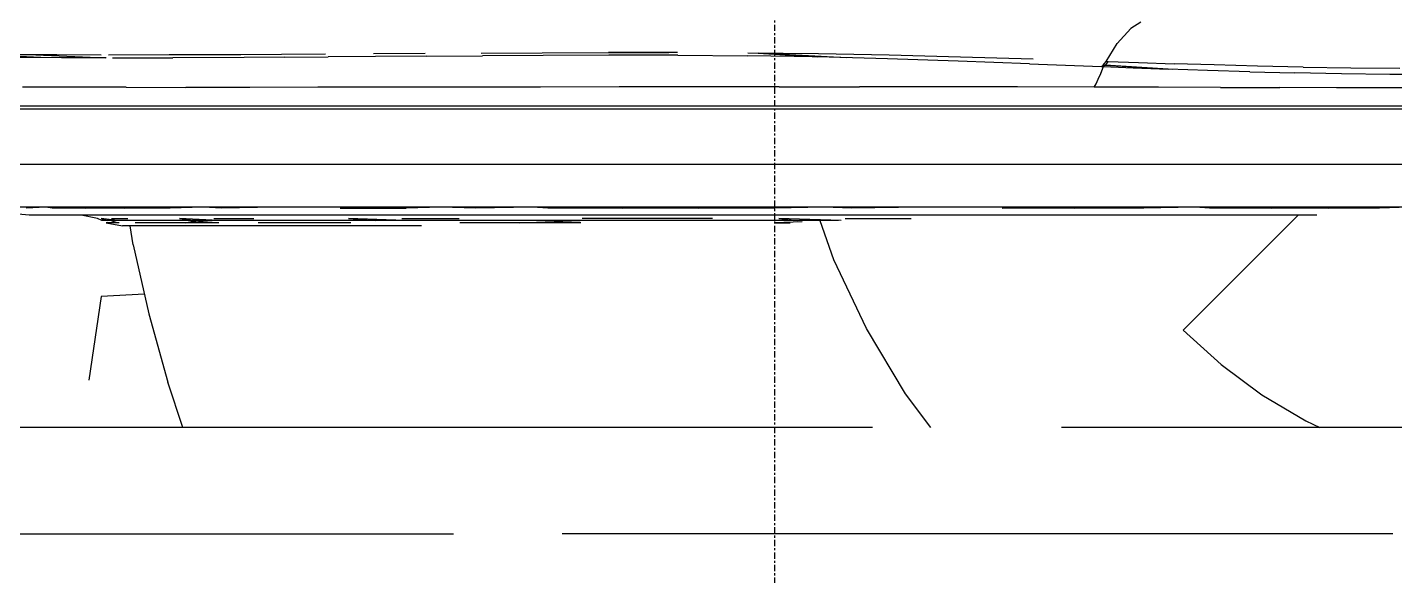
# Model space of a CAD drawing. Header units: millimetres. Extents: x -57554 to 16546, y 2142 to 98430.
# Drawn here: x -25948 to -25305, y 74898 to 75156 of the extents above; entities that cross this region are included whole.
import ezdxf

# ---------------------------------------------------------------- set-up
doc = ezdxf.new("R2010")
doc.units = ezdxf.units.MM
doc.linetypes.add('DXK_LINE_DOT3', pattern=[5.9187, 2.979, -0.9799, 0.9799, -0.9799])

msp = doc.modelspace()

# ---------------------------------------------------------------- linework, layer by layer
at = {"color": 1, "linetype": 'DXK_LINE_DOT3'}
msp.add_line((-25596.37, 71792.5), (-25596.37, 84292.5), dxfattribs=at)
at = {"color": 2, "linetype": 'Continuous'}
for p, q in [((-25424.25, 75158.44), (-25428.86, 75155.45)), ((-25428.86, 75155.45), (-25435.25, 75148.36)), ((-25440.56, 75139.93), (-25435.25, 75148.36)), ((-25941.78, 75141.79), (-25972.19, 75143.2)), ((-25934.23, 75143.02), (-25954.9, 75143.11)), ((-25932.1, 75141.73), (-25952.65, 75141.85)), ((-25944.14, 75143.06), (-25911.26, 75141.67)), ((-25913.46, 75142.99), (-25934.23, 75143.02)), ((-25911.11, 75141.67), (-25932.1, 75141.73)), ((-25881.49, 75143.03), (-25910.02, 75142.98)), ((-25908.03, 75141.66), (-25879.7, 75141.7)), ((-25847.69, 75143.16), (-25881.49, 75143.03)), ((-25846.17, 75141.84), (-25879.7, 75141.7)), ((-25828.55, 75143.26), (-25847.69, 75143.16)), ((-25827.19, 75141.94), (-25846.17, 75141.84)), ((-25807.79, 75143.38), (-25828.55, 75143.26)), ((-25827.19, 75141.94), (-25806.59, 75142.07)), ((-25784.28, 75142.23), (-25806.59, 75142.07)), ((-25760.94, 75143.68), (-25785.3, 75143.51)), ((-25760.11, 75142.41), (-25784.28, 75142.23)), ((-25760.11, 75142.41), (-25733.91, 75142.62)), ((-25734.55, 75143.87), (-25705.84, 75144.03)), ((-25705.39, 75142.81), (-25733.91, 75142.62)), ((-25705.84, 75144.03), (-25674.74, 75144.14)), ((-25674.5, 75142.93), (-25705.39, 75142.81)), ((-25642.16, 75144.14), (-25674.74, 75144.14)), ((-25674.74, 75144.14), (-25646.25, 75144.14)), ((-25642.13, 75142.9), (-25674.5, 75142.93)), ((-25642.13, 75142.9), (-25609.31, 75142.64)), ((-25576.37, 75142.08), (-25609.31, 75142.64)), ((-25575.92, 75143.52), (-25609.12, 75143.95)), ((-25562.86, 75141.74), (-25604.27, 75143.88)), ((-25604.27, 75143.88), (-25576.37, 75142.08)), ((-25543.41, 75141.25), (-25576.37, 75142.08)), ((-25542.63, 75142.87), (-25575.92, 75143.52)), ((-25510.19, 75140.17), (-25543.41, 75141.25)), ((-25509.03, 75142.01), (-25542.63, 75142.87)), ((-25476.54, 75138.91), (-25510.19, 75140.17)), ((-25474.91, 75141), (-25509.03, 75142.01)), ((-25476.54, 75138.91), (-25442.72, 75137.59)), ((-25441.97, 75138.21), (-25441.26, 75138.99)), ((-25441.26, 75138.99), (-25440.56, 75139.93)), ((-25440.24, 75138.96), (-25440.99, 75138.17)), ((-25440.23, 75139.92), (-25440.56, 75139.93)), ((-25440.24, 75138.96), (-25439.53, 75139.9)), ((-25440.23, 75139.92), (-25439.88, 75139.9)), ((-25439.88, 75139.9), (-25439.53, 75139.9)), ((-25439.53, 75139.9), (-25425.32, 75139.42)), ((-25425.32, 75139.42), (-25408.54, 75138.9)), ((-25425.32, 75139.42), (-25408.55, 75138.89)), ((-25389.7, 75138.34), (-25408.55, 75138.89)), ((-25369.27, 75137.82), (-25389.7, 75138.34)), ((-25444.23, 75131.56), (-25443.06, 75134.27)), ((-25443.06, 75134.27), (-25442.95, 75134.55)), ((-25443.05, 75134.31), (-25441.75, 75137.55)), ((-25442.72, 75137.59), (-25442.39, 75137.57)), ((-25442.7, 75137.58), (-25441.97, 75138.21)), ((-25442.39, 75137.57), (-25442.07, 75137.56)), ((-25442.07, 75137.56), (-25441.75, 75137.55)), ((-25440.99, 75138.17), (-25441.75, 75137.55)), ((-25441.75, 75137.55), (-25427.82, 75136.98)), ((-25411.35, 75136.35), (-25440.99, 75138.17)), ((-25440.99, 75138.17), (-25409.35, 75136.28)), ((-25427.82, 75136.98), (-25411.35, 75136.35)), ((-25392.86, 75135.7), (-25411.35, 75136.35)), ((-25372.82, 75135.09), (-25392.86, 75135.7)), ((-25372.82, 75135.09), (-25351.66, 75134.55)), ((-25347.72, 75137.35), (-25369.27, 75137.82)), ((-25329.75, 75134.13), (-25351.66, 75134.55)), ((-25347.72, 75137.35), (-25325.43, 75136.99)), ((-25306.97, 75133.9), (-25329.75, 75134.13)), ((-25325.43, 75136.99), (-25302.31, 75136.78)), ((-25282.97, 75133.9), (-25306.97, 75133.9)), ((-25927.22, 75127.81), (-25950.37, 75127.87)), ((-25901.58, 75127.78), (-25927.22, 75127.81)), ((-25901.58, 75127.78), (-25873.56, 75127.77)), ((-25843.43, 75127.77), (-25873.56, 75127.77)), ((-25811.49, 75127.8), (-25843.43, 75127.77)), ((-25777.9, 75127.83), (-25811.49, 75127.8)), ((-25742.85, 75127.86), (-25777.9, 75127.83)), ((-25706.67, 75127.91), (-25742.85, 75127.86)), ((-25669.72, 75127.95), (-25706.67, 75127.91)), ((-25632.21, 75127.99), (-25669.72, 75127.95)), ((-25594.35, 75128.01), (-25632.21, 75127.99)), ((-25594.35, 75128.01), (-25556.51, 75128.02)), ((-25519.07, 75128), (-25556.51, 75128.02)), ((-25482.22, 75127.96), (-25519.07, 75128)), ((-25446.16, 75127.88), (-25482.22, 75127.96)), ((-25446.16, 75127.88), (-25445.27, 75129.44)), ((-25415.92, 75127.8), (-25446.16, 75127.88)), ((-25445.27, 75129.44), (-25444.23, 75131.56)), ((-25444.27, 75131.49), (-25444.23, 75131.56)), ((-25386.77, 75127.72), (-25415.92, 75127.8)), ((-25386.77, 75127.72), (-25358.82, 75127.65)), ((-25332.17, 75127.61), (-25358.82, 75127.65)), ((-25307.02, 75127.6), (-25332.17, 75127.61)), ((-25283.54, 75127.62), (-25307.02, 75127.6)), ((-25192.83, 75118.96), (-26019.62, 75118.96)), ((-25196.32, 75117.5), (-26016.09, 75117.5)), ((-25621.11, 75117.5), (-25621.1, 75117.62)), ((-25571.63, 75117.5), (-25571.64, 75117.58)), ((-25270.06, 75091.5), (-25966.37, 75091.5)), ((-25293.72, 75071.3), (-25965.37, 75071.3)), ((-25947.27, 75067.5), (-25956.04, 75068.36)), ((-25939.46, 75071.3), (-25948.64, 75070.92)), ((-25936.47, 75070.92), (-25939.46, 75071.3)), ((-25880.93, 75070.92), (-25936.47, 75070.92)), ((-25921.02, 75070.92), (-25902.66, 75071.3)), ((-25881.05, 75071.3), (-25902.45, 75070.92)), ((-25902.45, 75070.92), (-25894.9, 75071.3)), ((-25865.36, 75071.3), (-25880.93, 75070.92)), ((-25856.67, 75070.92), (-25865.36, 75071.3)), ((-25831.58, 75071.3), (-25856.67, 75070.92)), ((-25769.98, 75071.3), (-25800.88, 75070.92)), ((-25800.88, 75070.92), (-25794.09, 75071.3)), ((-25800.88, 75070.92), (-25769.9, 75070.92)), ((-25753.48, 75071.3), (-25769.9, 75070.92)), ((-25737.24, 75070.92), (-25753.48, 75071.3)), ((-25710.4, 75071.3), (-25737.24, 75070.92)), ((-25703.23, 75070.92), (-25710.4, 75071.3)), ((-25596.37, 75070.92), (-25703.23, 75070.92)), ((-25668.19, 75070.92), (-25632.47, 75071.3)), ((-25596.37, 75071.3), (-25632.45, 75070.92)), ((-25632.45, 75070.92), (-25619.54, 75071.3)), ((-25573.2, 75071.3), (-25596.37, 75070.92)), ((-25560.29, 75070.92), (-25573.2, 75071.3)), ((-25527.23, 75071.3), (-25560.29, 75070.92)), ((-25489.51, 75070.92), (-25455.41, 75071.3)), ((-25489.51, 75070.92), (-25482.34, 75071.3)), ((-25422.84, 75070.92), (-25489.51, 75070.92)), ((-25422.76, 75071.3), (-25455.5, 75070.92)), ((-25455.5, 75070.92), (-25439.26, 75071.3)), ((-25398.65, 75071.3), (-25422.84, 75070.92)), ((-25391.85, 75070.92), (-25398.65, 75071.3)), ((-25311.81, 75070.92), (-25391.85, 75070.92)), ((-25362.84, 75070.92), (-25335.82, 75071.3)), ((-25311.69, 75071.3), (-25336.07, 75070.92)), ((-25336.07, 75070.92), (-25327.38, 75071.3)), ((-25297.84, 75071.3), (-25311.81, 75070.92)), ((-25341.39, 75067.5), (-25947.27, 75067.5)), ((-25915.11, 75065.98), (-25922.76, 75067.5)), ((-25913.09, 75065), (-25915.11, 75065.98)), ((-25905.93, 75065), (-25913.39, 75065.98)), ((-25913.39, 75065.98), (-25910.26, 75065)), ((-25566.49, 75065), (-25913.08, 75065)), ((-25911.06, 75064.02), (-25903.4, 75062.5)), ((-25905.01, 75064.02), (-25911.06, 75064.02)), ((-25909.54, 75064.02), (-25906.3, 75065)), ((-25908.61, 75065.98), (-25900.83, 75065.98)), ((-25762.76, 75062.5), (-25903.4, 75062.5)), ((-25898.3, 75053.58), (-25899.85, 75062.5)), ((-25858.01, 75064.02), (-25897.5, 75064.02)), ((-25858.08, 75065), (-25876.58, 75065.98)), ((-25876.58, 75065.98), (-25868.87, 75065)), ((-25859.13, 75065), (-25873.89, 75064.02)), ((-25873.89, 75064.02), (-25868.87, 75065)), ((-25860.34, 75065.98), (-25841.56, 75065.98)), ((-25795.99, 75064.02), (-25839.61, 75064.02)), ((-25770.39, 75065), (-25797.11, 75065.98)), ((-25797.11, 75065.98), (-25784.24, 75065)), ((-25771.88, 75065.98), (-25744.95, 75065.98)), ((-25687.7, 75064.02), (-25744.69, 75064.02)), ((-25716.77, 75064.02), (-25688.08, 75065)), ((-25625.73, 75065.98), (-25687.08, 75065.98)), ((-25583.54, 75064.43), (-25596.35, 75064.02)), ((-25596.35, 75064.02), (-25589.19, 75064.02)), ((-25565.17, 75065.05), (-25594.47, 75065.98)), ((-25594.47, 75065.98), (-25585.79, 75065)), ((-25568.59, 75046.57), (-25575.13, 75064.84)), ((-25563.24, 75065.98), (-25532.33, 75065.98)), ((-25350.11, 75067.5), (-25404.23, 75013.39)), ((-25898.3, 75053.58), (-25890.99, 75021.02)), ((-25553.27, 75014.18), (-25568.59, 75046.57)), ((-25913.41, 75029.22), (-25919.26, 74989.86)), ((-25893.09, 75030.38), (-25913.41, 75029.22)), ((-25890.99, 75021.02), (-25882.09, 74988.85)), ((-25534.86, 74983.46), (-25553.27, 75014.18)), ((-25404.23, 75013.39), (-25386.45, 74997.28)), ((-25386.45, 74997.28), (-25367.18, 74982.99)), ((-25875.04, 74967.5), (-25882.09, 74988.85)), ((-25523.02, 74967.5), (-25534.86, 74983.46)), ((-25367.18, 74982.99), (-25346.6, 74970.65)), ((-25550.53, 74967.5), (-26036.69, 74967.5)), ((-25121.74, 74967.5), (-25461.56, 74967.5)), ((-25346.6, 74970.65), (-25339.93, 74967.5)), ((-26086.04, 74917.5), (-25747.7, 74917.5)), ((-25305.56, 74917.5), (-25696.47, 74917.5))]:
    msp.add_line(p, q, dxfattribs=at)

doc.saveas('drawing.dxf')
